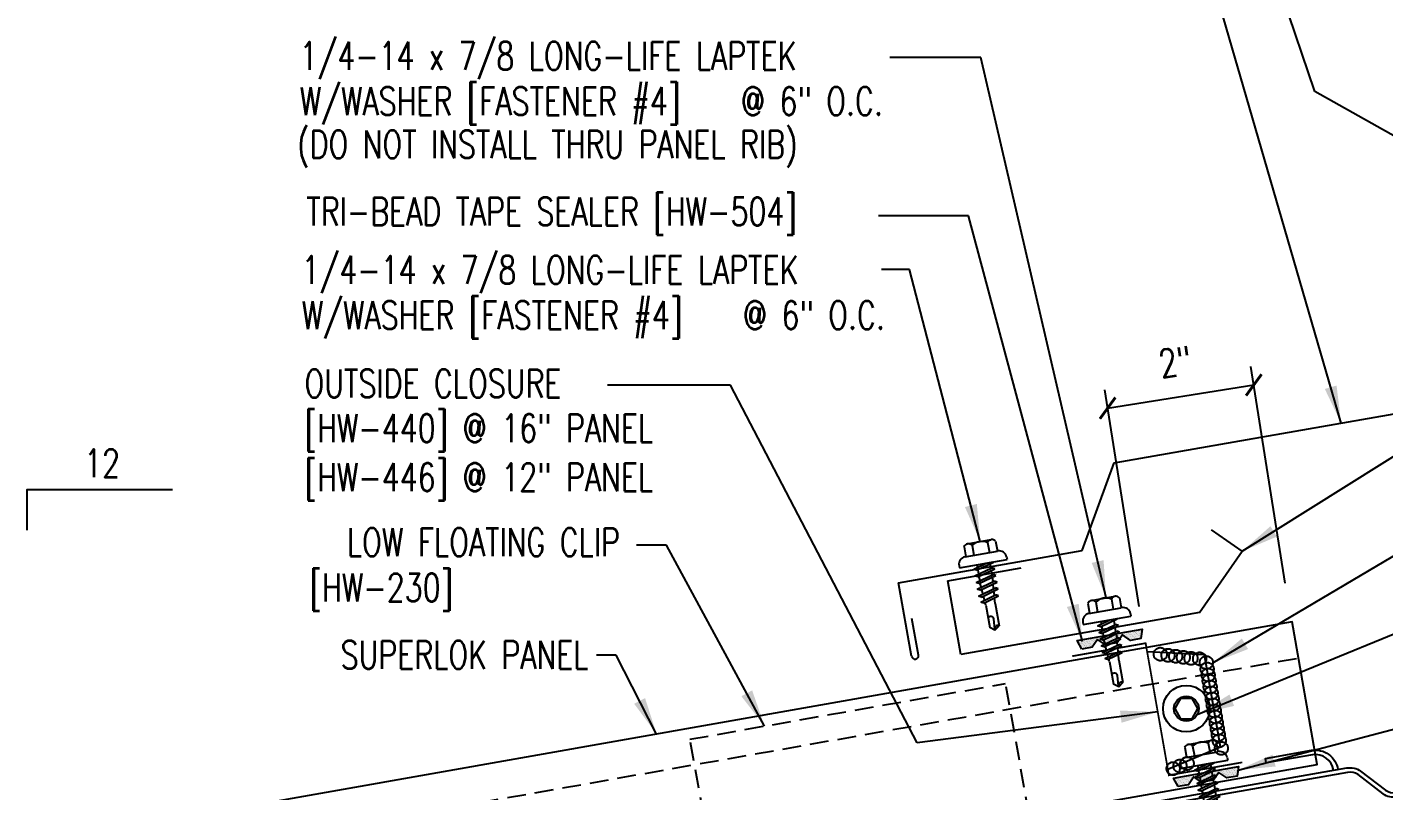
# Model space of a CAD drawing. Header units: inches. Extents: x 1.7 to 41.1, y 8.6 to 41.6.
# Drawn here: x 9.58 to 27.78, y 17.92 to 28.16 of the extents above; entities that cross this region are included whole.
import ezdxf
from ezdxf.enums import TextEntityAlignment as Align

# ---------------------------------------------------------------- set-up
doc = ezdxf.new("R2010")
doc.units = ezdxf.units.IN
doc.header["$MEASUREMENT"] = 0
for name, pattern in [('CENTER2', [1.125, 0.75, -0.125, 0.125, -0.125]), ('DASH2', [0.1875, 0.125, -0.0625]), ('HIDDEN', [0.375, 0.25, -0.125])]:
    doc.linetypes.add(name, pattern=pattern)
for name, color, linetype in [('clip', 5, 'Continuous'), ('CLO', 3, 'Continuous'), ('DIM', 2, 'Continuous'), ('FASTENER', 9, 'Continuous'), ('MARK', 1, 'Continuous'), ('PANEL', 11, 'Continuous'), ('SEALANT', 253, 'CENTER2'), ('STLA', 10, 'Continuous'), ('TAPE', 8, 'Continuous'), ('TEXT', 2, 'Continuous'), ('TRIM', 6, 'Continuous')]:
    doc.layers.add(name, color=color, linetype=linetype)
doc.styles.add('TEXT', font='SIMPLEX', dxfattribs={"width": 0.75, "height": 6})
doc.styles.add('TEXT1', font='ROMANS.shx', dxfattribs={"width": 0.75, "height": 0.375})
doc.dimstyles.new('DETAIL', dxfattribs={"dimscale": 4, "dimtxt": 0.375, "dimasz": 0.0625, "dimexe": 0.0625, "dimexo": 0.125, "dimgap": 0.0625, "dimtad": 1, "dimdec": 4, "dimzin": 3, "dimdsep": 46, "dimlunit": 4, "dimtxsty": 'TEXT1', "dimblk": 'ARCHTICK', "dimcen": 0.0625, "dimclrd": 7, "dimclre": 7, "dimclrt": 2, "dimadec": 0, "dimazin": 0, "dimtfac": 0.59375, "dimtdec": 4, "dimtmove": 0, "dimatfit": 3, "dimfxl": 0, "dimfrac": 2, "dimtolj": 1, "dimtzin": 3, "dimarcsym": 0})
doc.dimstyles.new('DETAIL$7', dxfattribs={"dimscale": 4, "dimtxt": 6, "dimasz": 0.125, "dimexe": 0.0625, "dimexo": 0.125, "dimgap": 0.0625, "dimtad": 1, "dimdec": 5, "dimzin": 3, "dimdsep": 46, "dimlunit": 4, "dimtxsty": 'TEXT', "dimblk": 'ARCHTICK', "dimcen": 0.0625, "dimclrd": 7, "dimclre": 7, "dimclrt": 2, "dimadec": 0, "dimazin": 0, "dimtfac": 0.666667, "dimtdec": 5, "dimtmove": 0, "dimatfit": 3, "dimfxl": 0, "dimfrac": 2, "dimtolj": 1, "dimtzin": 3, "dimarcsym": 0})

# ---------------------------------------------------------------- blocks, each defined once
blk = doc.blocks.new('MB_DW4')
at = {"layer": 'FASTENER'}
for p, q in [((-0.217, 0.305), (-0.217, 0.171)), ((-0.163, 0.337), (0.159, 0.337)), ((-0.108, 0.305), (-0.108, 0.171)), ((0.105, 0.305), (0.105, 0.171)), ((0.214, 0.305), (0.214, 0.171)), ((-0.326, 0.071), (-0.326, 0.037)), ((-0.326, 0.037), (0.322, 0.037)), ((-0.226, 0.171), (0.214, 0.171)), ((-0.141, -0.014), (0.037, 0.037)), ((-0.105, -0.034), (0.137, 0.035)), ((-0.088, 0.037), (-0.088, 0.001)), ((-0.088, 0.037), (0.085, 0.037)), ((0.085, 0.037), (0.134, 0.037)), ((0.085, 0.02), (0.085, -0.041)), ((0.137, 0.035), (0.134, 0.037)), ((0.322, 0.071), (0.322, 0.037)), ((-0.105, -0.034), (-0.141, -0.014)), ((-0.141, -0.105), (0.102, -0.036)), ((-0.105, -0.125), (-0.141, -0.105)), ((-0.141, -0.196), (0.102, -0.127)), ((-0.105, -0.125), (0.137, -0.056)), ((-0.105, -0.216), (0.137, -0.147)), ((-0.088, -0.029), (-0.088, -0.09)), ((-0.088, -0.12), (-0.088, -0.181)), ((0.085, -0.071), (0.085, -0.131)), ((0.085, -0.162), (0.085, -0.211)), ((0.137, -0.056), (0.102, -0.036)), ((0.137, -0.147), (0.102, -0.127)), ((-0.105, -0.216), (-0.141, -0.196)), ((-0.141, -0.287), (0.102, -0.217)), ((-0.105, -0.307), (-0.141, -0.287)), ((-0.141, -0.378), (0.102, -0.308)), ((-0.105, -0.307), (0.137, -0.238)), ((-0.105, -0.398), (0.137, -0.328)), ((-0.084, -0.27), (-0.088, -0.211)), ((-0.078, -0.36), (-0.082, -0.3)), ((0.071, -0.408), (0.075, -0.346)), ((0.077, -0.315), (0.082, -0.253)), ((0.084, -0.223), (0.085, -0.211)), ((0.137, -0.238), (0.102, -0.217)), ((0.137, -0.328), (0.102, -0.308)), ((-0.105, -0.398), (-0.141, -0.378)), ((-0.122, -0.463), (0.089, -0.403)), ((-0.086, -0.483), (-0.122, -0.463)), ((-0.086, -0.483), (0.124, -0.423)), ((-0.071, -0.449), (-0.075, -0.389)), ((-0.066, -0.516), (-0.069, -0.478)), ((-0.066, -0.516), (-0.066, -0.82)), ((0.063, -0.515), (0.068, -0.439)), ((0.063, -0.516), (0.063, -0.82)), ((0.124, -0.423), (0.089, -0.403)), ((-0.003, -0.854), (0.009, -0.714)), ((-0.002, -0.866), (-0.066, -0.82)), ((-0.002, -0.866), (0.063, -0.82))]:
    blk.add_line(p, q, dxfattribs=at)
for centre, radius, start, end in [((-0.163, 0.274), 0.0628, 29.8754, 150.1246), ((-0.002, 0.141), 0.196, 56.9974, 123.0026), ((0.159, 0.274), 0.0628, 29.8754, 150.1246), ((-0.226, 0.071), 0.1, 90, 180), ((0.222, 0.071), 0.1, 0, 90), ((0.073, -0.516), 0.01, 175.9484, 180), ((-0.036, -0.723), 0.0461, 11.1445, 130.906), ((0.039, -0.855), 0.0422, 55.4585, 194.8454)]:
    blk.add_arc(centre, radius, start, end, dxfattribs=at)
blk = doc.blocks.new('*X2')
at = {"color": 0}
for p, q in [((-0.434, 0.135), (-0.434, 0.135)), ((-0.434, 0.123), (-0.434, 0.123)), ((-0.422, 0.141), (-0.422, 0.141)), ((-0.422, 0.129), (-0.422, 0.129)), ((-0.422, 0.117), (-0.422, 0.117)), ((-0.422, 0.105), (-0.422, 0.105)), ((-0.422, 0.094), (-0.422, 0.094)), ((-0.422, 0.082), (-0.422, 0.082)), ((-0.41, 0.135), (-0.41, 0.135)), ((-0.41, 0.123), (-0.41, 0.123)), ((-0.41, 0.111), (-0.41, 0.111)), ((-0.41, 0.1), (-0.41, 0.1)), ((-0.41, 0.088), (-0.41, 0.088)), ((-0.41, 0.076), (-0.41, 0.076)), ((-0.41, 0.064), (-0.41, 0.064)), ((-0.41, 0.053), (-0.41, 0.053)), ((-0.41, 0.041), (-0.41, 0.041)), ((-0.398, 0.141), (-0.398, 0.141)), ((-0.398, 0.129), (-0.398, 0.129)), ((-0.398, 0.117), (-0.398, 0.117)), ((-0.398, 0.105), (-0.398, 0.105)), ((-0.398, 0.094), (-0.398, 0.094)), ((-0.398, 0.082), (-0.398, 0.082)), ((-0.398, 0.07), (-0.398, 0.07)), ((-0.398, 0.059), (-0.398, 0.059)), ((-0.398, 0.047), (-0.398, 0.047)), ((-0.398, 0.035), (-0.398, 0.035)), ((-0.398, 0.023), (-0.398, 0.023)), ((-0.387, 0.135), (-0.387, 0.135)), ((-0.387, 0.123), (-0.387, 0.123)), ((-0.387, 0.111), (-0.387, 0.111)), ((-0.387, 0.1), (-0.387, 0.1)), ((-0.387, 0.088), (-0.387, 0.088)), ((-0.387, 0.076), (-0.387, 0.076)), ((-0.387, 0.064), (-0.387, 0.064)), ((-0.387, 0.053), (-0.387, 0.053)), ((-0.387, 0.041), (-0.387, 0.041)), ((-0.387, 0.029), (-0.387, 0.029)), ((-0.375, 0.141), (-0.375, 0.141)), ((-0.375, 0.129), (-0.375, 0.129)), ((-0.375, 0.117), (-0.375, 0.117)), ((-0.375, 0.105), (-0.375, 0.105)), ((-0.375, 0.094), (-0.375, 0.094)), ((-0.375, 0.082), (-0.375, 0.082)), ((-0.375, 0.07), (-0.375, 0.07)), ((-0.375, 0.059), (-0.375, 0.059)), ((-0.375, 0.047), (-0.375, 0.047)), ((-0.375, 0.035), (-0.375, 0.035)), ((-0.375, 0.023), (-0.375, 0.023)), ((-0.363, 0.135), (-0.363, 0.135)), ((-0.363, 0.123), (-0.363, 0.123)), ((-0.363, 0.111), (-0.363, 0.111)), ((-0.363, 0.1), (-0.363, 0.1)), ((-0.363, 0.088), (-0.363, 0.088)), ((-0.363, 0.076), (-0.363, 0.076)), ((-0.363, 0.064), (-0.363, 0.064)), ((-0.363, 0.053), (-0.363, 0.053)), ((-0.363, 0.041), (-0.363, 0.041)), ((-0.363, 0.029), (-0.363, 0.029)), ((-0.352, 0.141), (-0.352, 0.141)), ((-0.352, 0.129), (-0.352, 0.129)), ((-0.352, 0.117), (-0.352, 0.117)), ((-0.352, 0.105), (-0.352, 0.105)), ((-0.352, 0.094), (-0.352, 0.094)), ((-0.352, 0.082), (-0.352, 0.082)), ((-0.352, 0.07), (-0.352, 0.07)), ((-0.352, 0.059), (-0.352, 0.059)), ((-0.352, 0.047), (-0.352, 0.047)), ((-0.352, 0.035), (-0.352, 0.035)), ((-0.352, 0.023), (-0.352, 0.023)), ((-0.34, 0.135), (-0.34, 0.135)), ((-0.34, 0.123), (-0.34, 0.123)), ((-0.34, 0.111), (-0.34, 0.111)), ((-0.34, 0.1), (-0.34, 0.1)), ((-0.34, 0.088), (-0.34, 0.088)), ((-0.34, 0.076), (-0.34, 0.076)), ((-0.34, 0.064), (-0.34, 0.064)), ((-0.34, 0.053), (-0.34, 0.053)), ((-0.34, 0.041), (-0.34, 0.041)), ((-0.34, 0.029), (-0.34, 0.029)), ((-0.328, 0.141), (-0.328, 0.141)), ((-0.328, 0.129), (-0.328, 0.129)), ((-0.328, 0.117), (-0.328, 0.117)), ((-0.328, 0.105), (-0.328, 0.105)), ((-0.328, 0.094), (-0.328, 0.094)), ((-0.328, 0.082), (-0.328, 0.082)), ((-0.328, 0.07), (-0.328, 0.07)), ((-0.328, 0.059), (-0.328, 0.059)), ((-0.328, 0.047), (-0.328, 0.047)), ((-0.328, 0.035), (-0.328, 0.035)), ((-0.328, 0.023), (-0.328, 0.023)), ((-0.316, 0.135), (-0.316, 0.135)), ((-0.316, 0.123), (-0.316, 0.123)), ((-0.316, 0.111), (-0.316, 0.111)), ((-0.316, 0.1), (-0.316, 0.1)), ((-0.316, 0.088), (-0.316, 0.088)), ((-0.316, 0.076), (-0.316, 0.076)), ((-0.316, 0.064), (-0.316, 0.064)), ((-0.316, 0.053), (-0.316, 0.053)), ((-0.316, 0.041), (-0.316, 0.041)), ((-0.316, 0.029), (-0.316, 0.029)), ((-0.305, 0.141), (-0.305, 0.141)), ((-0.305, 0.129), (-0.305, 0.129)), ((-0.305, 0.117), (-0.305, 0.117)), ((-0.305, 0.105), (-0.305, 0.105)), ((-0.305, 0.094), (-0.305, 0.094)), ((-0.305, 0.082), (-0.305, 0.082)), ((-0.305, 0.07), (-0.305, 0.07)), ((-0.305, 0.059), (-0.305, 0.059)), ((-0.305, 0.047), (-0.305, 0.047)), ((-0.305, 0.035), (-0.305, 0.035)), ((-0.305, 0.023), (-0.305, 0.023)), ((-0.293, 0.135), (-0.293, 0.135)), ((-0.293, 0.123), (-0.293, 0.123)), ((-0.293, 0.111), (-0.293, 0.111)), ((-0.293, 0.1), (-0.293, 0.1)), ((-0.293, 0.088), (-0.293, 0.088)), ((-0.293, 0.076), (-0.293, 0.076)), ((-0.293, 0.064), (-0.293, 0.064)), ((-0.293, 0.053), (-0.293, 0.053)), ((-0.293, 0.041), (-0.293, 0.041)), ((-0.293, 0.029), (-0.293, 0.029)), ((-0.281, 0.141), (-0.281, 0.141)), ((-0.281, 0.129), (-0.281, 0.129)), ((-0.281, 0.117), (-0.281, 0.117)), ((-0.281, 0.105), (-0.281, 0.105)), ((-0.281, 0.094), (-0.281, 0.094)), ((-0.281, 0.082), (-0.281, 0.082)), ((-0.281, 0.07), (-0.281, 0.07)), ((-0.281, 0.059), (-0.281, 0.059)), ((-0.281, 0.047), (-0.281, 0.047)), ((-0.281, 0.035), (-0.281, 0.035)), ((-0.281, 0.023), (-0.281, 0.023)), ((-0.27, 0.135), (-0.27, 0.135)), ((-0.27, 0.123), (-0.27, 0.123)), ((-0.27, 0.111), (-0.27, 0.111)), ((-0.27, 0.1), (-0.27, 0.1)), ((-0.27, 0.088), (-0.27, 0.088)), ((-0.27, 0.076), (-0.27, 0.076)), ((-0.27, 0.064), (-0.27, 0.064)), ((-0.27, 0.053), (-0.27, 0.053)), ((-0.27, 0.041), (-0.27, 0.041)), ((-0.27, 0.029), (-0.27, 0.029)), ((-0.258, 0.141), (-0.258, 0.141)), ((-0.258, 0.129), (-0.258, 0.129)), ((-0.258, 0.117), (-0.258, 0.117)), ((-0.258, 0.105), (-0.258, 0.105)), ((-0.258, 0.094), (-0.258, 0.094)), ((-0.258, 0.082), (-0.258, 0.082)), ((-0.258, 0.07), (-0.258, 0.07)), ((-0.258, 0.059), (-0.258, 0.059)), ((-0.258, 0.047), (-0.258, 0.047)), ((-0.258, 0.035), (-0.258, 0.035)), ((-0.258, 0.023), (-0.258, 0.023)), ((-0.246, 0.135), (-0.246, 0.135)), ((-0.246, 0.123), (-0.246, 0.123)), ((-0.246, 0.111), (-0.246, 0.111)), ((-0.246, 0.1), (-0.246, 0.1)), ((-0.246, 0.088), (-0.246, 0.088)), ((-0.246, 0.076), (-0.246, 0.076)), ((-0.246, 0.064), (-0.246, 0.064)), ((-0.246, 0.053), (-0.246, 0.053)), ((-0.246, 0.041), (-0.246, 0.041)), ((-0.234, 0.141), (-0.234, 0.141)), ((-0.234, 0.129), (-0.234, 0.129)), ((-0.234, 0.117), (-0.234, 0.117)), ((-0.234, 0.105), (-0.234, 0.105)), ((-0.234, 0.094), (-0.234, 0.094)), ((-0.234, 0.082), (-0.234, 0.082)), ((-0.234, 0.07), (-0.234, 0.07)), ((-0.234, 0.059), (-0.234, 0.059)), ((-0.234, 0.047), (-0.234, 0.047)), ((-0.223, 0.135), (-0.223, 0.135)), ((-0.223, 0.123), (-0.223, 0.123)), ((-0.223, 0.111), (-0.223, 0.111)), ((-0.223, 0.1), (-0.223, 0.1)), ((-0.223, 0.088), (-0.223, 0.088)), ((-0.223, 0.076), (-0.223, 0.076)), ((-0.223, 0.064), (-0.223, 0.064)), ((-0.211, 0.141), (-0.211, 0.141)), ((-0.211, 0.129), (-0.211, 0.129)), ((-0.211, 0.117), (-0.211, 0.117)), ((-0.211, 0.105), (-0.211, 0.105)), ((-0.211, 0.094), (-0.211, 0.094)), ((-0.211, 0.082), (-0.211, 0.082)), ((-0.211, 0.07), (-0.211, 0.07)), ((-0.199, 0.135), (-0.199, 0.135)), ((-0.199, 0.123), (-0.199, 0.123)), ((-0.199, 0.111), (-0.199, 0.111)), ((-0.199, 0.1), (-0.199, 0.1)), ((-0.199, 0.088), (-0.199, 0.088)), ((-0.188, 0.141), (-0.188, 0.141)), ((-0.188, 0.129), (-0.188, 0.129)), ((-0.188, 0.117), (-0.188, 0.117)), ((-0.188, 0.105), (-0.188, 0.105)), ((-0.188, 0.094), (-0.188, 0.094)), ((-0.176, 0.135), (-0.176, 0.135)), ((-0.176, 0.123), (-0.176, 0.123)), ((-0.176, 0.111), (-0.176, 0.111)), ((-0.164, 0.141), (-0.164, 0.141)), ((-0.164, 0.129), (-0.164, 0.129)), ((-0.164, 0.117), (-0.164, 0.117)), ((-0.164, 0.105), (-0.164, 0.105)), ((-0.152, 0.135), (-0.152, 0.135)), ((-0.152, 0.123), (-0.152, 0.123)), ((-0.152, 0.111), (-0.152, 0.111)), ((-0.152, 0.1), (-0.152, 0.1)), ((-0.141, 0.141), (-0.141, 0.141)), ((-0.141, 0.129), (-0.141, 0.129)), ((-0.141, 0.117), (-0.141, 0.117)), ((-0.141, 0.105), (-0.141, 0.105)), ((-0.141, 0.094), (-0.141, 0.094)), ((-0.141, 0.082), (-0.141, 0.082)), ((-0.129, 0.135), (-0.129, 0.135)), ((-0.129, 0.123), (-0.129, 0.123)), ((-0.129, 0.111), (-0.129, 0.111)), ((-0.129, 0.1), (-0.129, 0.1)), ((-0.129, 0.088), (-0.129, 0.088)), ((-0.129, 0.076), (-0.129, 0.076)), ((-0.117, 0.141), (-0.117, 0.141)), ((-0.117, 0.129), (-0.117, 0.129)), ((-0.117, 0.117), (-0.117, 0.117)), ((-0.117, 0.105), (-0.117, 0.105)), ((-0.117, 0.094), (-0.117, 0.094)), ((-0.117, 0.082), (-0.117, 0.082)), ((-0.117, 0.07), (-0.117, 0.07)), ((-0.117, 0.059), (-0.117, 0.059)), ((-0.105, 0.135), (-0.105, 0.135)), ((-0.105, 0.123), (-0.105, 0.123)), ((-0.105, 0.111), (-0.105, 0.111)), ((-0.105, 0.1), (-0.105, 0.1)), ((-0.105, 0.088), (-0.105, 0.088)), ((-0.105, 0.076), (-0.105, 0.076)), ((-0.105, 0.064), (-0.105, 0.064)), ((-0.105, 0.053), (-0.105, 0.053)), ((-0.094, 0.141), (-0.094, 0.141)), ((-0.094, 0.129), (-0.094, 0.129)), ((-0.094, 0.117), (-0.094, 0.117)), ((-0.094, 0.105), (-0.094, 0.105)), ((-0.094, 0.094), (-0.094, 0.094)), ((-0.094, 0.082), (-0.094, 0.082)), ((-0.094, 0.07), (-0.094, 0.07)), ((-0.094, 0.059), (-0.094, 0.059)), ((-0.094, 0.047), (-0.094, 0.047)), ((-0.094, 0.035), (-0.094, 0.035)), ((-0.082, 0.135), (-0.082, 0.135)), ((-0.082, 0.123), (-0.082, 0.123)), ((-0.082, 0.111), (-0.082, 0.111)), ((-0.082, 0.1), (-0.082, 0.1)), ((-0.082, 0.088), (-0.082, 0.088)), ((-0.082, 0.076), (-0.082, 0.076)), ((-0.082, 0.064), (-0.082, 0.064)), ((-0.082, 0.053), (-0.082, 0.053)), ((-0.082, 0.041), (-0.082, 0.041)), ((-0.082, 0.029), (-0.082, 0.029)), ((-0.07, 0.141), (-0.07, 0.141)), ((-0.07, 0.129), (-0.07, 0.129)), ((-0.07, 0.117), (-0.07, 0.117)), ((-0.07, 0.105), (-0.07, 0.105)), ((-0.07, 0.094), (-0.07, 0.094)), ((-0.07, 0.082), (-0.07, 0.082)), ((-0.07, 0.07), (-0.07, 0.07)), ((-0.07, 0.059), (-0.07, 0.059)), ((-0.07, 0.047), (-0.07, 0.047)), ((-0.07, 0.035), (-0.07, 0.035)), ((-0.07, 0.023), (-0.07, 0.023)), ((-0.059, 0.135), (-0.059, 0.135)), ((-0.059, 0.123), (-0.059, 0.123)), ((-0.059, 0.111), (-0.059, 0.111)), ((-0.059, 0.1), (-0.059, 0.1)), ((-0.059, 0.088), (-0.059, 0.088)), ((-0.059, 0.076), (-0.059, 0.076)), ((-0.059, 0.064), (-0.059, 0.064)), ((-0.059, 0.053), (-0.059, 0.053)), ((-0.059, 0.041), (-0.059, 0.041)), ((-0.059, 0.029), (-0.059, 0.029)), ((-0.047, 0.141), (-0.047, 0.141)), ((-0.047, 0.129), (-0.047, 0.129)), ((-0.047, 0.117), (-0.047, 0.117)), ((-0.047, 0.105), (-0.047, 0.105)), ((-0.047, 0.094), (-0.047, 0.094)), ((-0.047, 0.082), (-0.047, 0.082)), ((-0.047, 0.07), (-0.047, 0.07)), ((-0.047, 0.059), (-0.047, 0.059)), ((-0.047, 0.047), (-0.047, 0.047)), ((-0.047, 0.035), (-0.047, 0.035)), ((-0.047, 0.023), (-0.047, 0.023)), ((-0.035, 0.135), (-0.035, 0.135)), ((-0.035, 0.123), (-0.035, 0.123)), ((-0.035, 0.111), (-0.035, 0.111)), ((-0.035, 0.1), (-0.035, 0.1)), ((-0.035, 0.088), (-0.035, 0.088)), ((-0.035, 0.076), (-0.035, 0.076)), ((-0.035, 0.064), (-0.035, 0.064)), ((-0.035, 0.053), (-0.035, 0.053)), ((-0.035, 0.041), (-0.035, 0.041)), ((-0.035, 0.029), (-0.035, 0.029)), ((-0.023, 0.141), (-0.023, 0.141)), ((-0.023, 0.129), (-0.023, 0.129)), ((-0.023, 0.117), (-0.023, 0.117)), ((-0.023, 0.105), (-0.023, 0.105)), ((-0.023, 0.094), (-0.023, 0.094)), ((-0.023, 0.082), (-0.023, 0.082)), ((-0.023, 0.07), (-0.023, 0.07)), ((-0.023, 0.059), (-0.023, 0.059)), ((-0.023, 0.047), (-0.023, 0.047)), ((-0.023, 0.035), (-0.023, 0.035)), ((-0.023, 0.023), (-0.023, 0.023)), ((-0.012, 0.135), (-0.012, 0.135)), ((-0.012, 0.123), (-0.012, 0.123)), ((-0.012, 0.111), (-0.012, 0.111)), ((-0.012, 0.1), (-0.012, 0.1)), ((-0.012, 0.088), (-0.012, 0.088)), ((-0.012, 0.076), (-0.012, 0.076)), ((-0.012, 0.064), (-0.012, 0.064)), ((-0.012, 0.053), (-0.012, 0.053)), ((-0.012, 0.041), (-0.012, 0.041)), ((-0.012, 0.029), (-0.012, 0.029)), ((0, 0.141), (0, 0.141)), ((0, 0.129), (0, 0.129)), ((0, 0.117), (0, 0.117)), ((0, 0.105), (0, 0.105)), ((0, 0.094), (0, 0.094)), ((0, 0.082), (0, 0.082)), ((0, 0.07), (0, 0.07)), ((0, 0.059), (0, 0.059)), ((0, 0.047), (0, 0.047)), ((0, 0.035), (0, 0.035)), ((0, 0.023), (0, 0.023)), ((0.012, 0.135), (0.012, 0.135)), ((0.012, 0.123), (0.012, 0.123)), ((0.012, 0.111), (0.012, 0.111)), ((0.012, 0.1), (0.012, 0.1)), ((0.012, 0.088), (0.012, 0.088)), ((0.012, 0.076), (0.012, 0.076)), ((0.012, 0.064), (0.012, 0.064)), ((0.012, 0.053), (0.012, 0.053)), ((0.012, 0.041), (0.012, 0.041)), ((0.012, 0.029), (0.012, 0.029)), ((0.023, 0.141), (0.023, 0.141)), ((0.023, 0.129), (0.023, 0.129)), ((0.023, 0.117), (0.023, 0.117)), ((0.023, 0.105), (0.023, 0.105)), ((0.023, 0.094), (0.023, 0.094)), ((0.023, 0.082), (0.023, 0.082)), ((0.023, 0.07), (0.023, 0.07)), ((0.023, 0.059), (0.023, 0.059)), ((0.023, 0.047), (0.023, 0.047)), ((0.023, 0.035), (0.023, 0.035)), ((0.023, 0.023), (0.023, 0.023)), ((0.035, 0.135), (0.035, 0.135)), ((0.035, 0.123), (0.035, 0.123)), ((0.035, 0.111), (0.035, 0.111)), ((0.035, 0.1), (0.035, 0.1)), ((0.035, 0.088), (0.035, 0.088)), ((0.035, 0.076), (0.035, 0.076)), ((0.035, 0.064), (0.035, 0.064)), ((0.035, 0.053), (0.035, 0.053)), ((0.035, 0.041), (0.035, 0.041)), ((0.035, 0.029), (0.035, 0.029)), ((0.047, 0.141), (0.047, 0.141)), ((0.047, 0.129), (0.047, 0.129)), ((0.047, 0.117), (0.047, 0.117)), ((0.047, 0.105), (0.047, 0.105)), ((0.047, 0.094), (0.047, 0.094)), ((0.047, 0.082), (0.047, 0.082)), ((0.047, 0.07), (0.047, 0.07)), ((0.047, 0.059), (0.047, 0.059)), ((0.047, 0.047), (0.047, 0.047)), ((0.047, 0.035), (0.047, 0.035)), ((0.047, 0.023), (0.047, 0.023)), ((0.059, 0.135), (0.059, 0.135)), ((0.059, 0.123), (0.059, 0.123)), ((0.059, 0.111), (0.059, 0.111)), ((0.059, 0.1), (0.059, 0.1)), ((0.059, 0.088), (0.059, 0.088)), ((0.059, 0.076), (0.059, 0.076)), ((0.059, 0.064), (0.059, 0.064)), ((0.059, 0.053), (0.059, 0.053)), ((0.059, 0.041), (0.059, 0.041)), ((0.059, 0.029), (0.059, 0.029)), ((0.07, 0.141), (0.07, 0.141)), ((0.07, 0.129), (0.07, 0.129)), ((0.07, 0.117), (0.07, 0.117)), ((0.07, 0.105), (0.07, 0.105)), ((0.07, 0.094), (0.07, 0.094)), ((0.07, 0.082), (0.07, 0.082)), ((0.07, 0.07), (0.07, 0.07)), ((0.07, 0.059), (0.07, 0.059)), ((0.07, 0.047), (0.07, 0.047)), ((0.07, 0.035), (0.07, 0.035)), ((0.07, 0.023), (0.07, 0.023)), ((0.082, 0.135), (0.082, 0.135)), ((0.082, 0.123), (0.082, 0.123)), ((0.082, 0.111), (0.082, 0.111)), ((0.082, 0.1), (0.082, 0.1)), ((0.082, 0.088), (0.082, 0.088)), ((0.082, 0.076), (0.082, 0.076)), ((0.082, 0.064), (0.082, 0.064)), ((0.082, 0.053), (0.082, 0.053)), ((0.082, 0.041), (0.082, 0.041)), ((0.082, 0.029), (0.082, 0.029)), ((0.094, 0.141), (0.094, 0.141)), ((0.094, 0.129), (0.094, 0.129)), ((0.094, 0.117), (0.094, 0.117)), ((0.094, 0.105), (0.094, 0.105)), ((0.094, 0.094), (0.094, 0.094)), ((0.094, 0.082), (0.094, 0.082)), ((0.094, 0.07), (0.094, 0.07)), ((0.094, 0.059), (0.094, 0.059)), ((0.094, 0.047), (0.094, 0.047)), ((0.094, 0.035), (0.094, 0.035)), ((0.105, 0.135), (0.105, 0.135)), ((0.105, 0.123), (0.105, 0.123)), ((0.105, 0.111), (0.105, 0.111)), ((0.105, 0.1), (0.105, 0.1)), ((0.105, 0.088), (0.105, 0.088)), ((0.105, 0.076), (0.105, 0.076)), ((0.105, 0.064), (0.105, 0.064)), ((0.105, 0.053), (0.105, 0.053)), ((0.117, 0.141), (0.117, 0.141)), ((0.117, 0.129), (0.117, 0.129)), ((0.117, 0.117), (0.117, 0.117)), ((0.117, 0.105), (0.117, 0.105)), ((0.117, 0.094), (0.117, 0.094)), ((0.117, 0.082), (0.117, 0.082)), ((0.117, 0.07), (0.117, 0.07)), ((0.117, 0.059), (0.117, 0.059)), ((0.129, 0.135), (0.129, 0.135)), ((0.129, 0.123), (0.129, 0.123)), ((0.129, 0.111), (0.129, 0.111)), ((0.129, 0.1), (0.129, 0.1)), ((0.129, 0.088), (0.129, 0.088)), ((0.129, 0.076), (0.129, 0.076)), ((0.141, 0.141), (0.141, 0.141)), ((0.141, 0.129), (0.141, 0.129)), ((0.141, 0.117), (0.141, 0.117)), ((0.141, 0.105), (0.141, 0.105)), ((0.141, 0.094), (0.141, 0.094)), ((0.141, 0.082), (0.141, 0.082)), ((0.152, 0.135), (0.152, 0.135)), ((0.152, 0.123), (0.152, 0.123)), ((0.152, 0.111), (0.152, 0.111)), ((0.152, 0.1), (0.152, 0.1)), ((0.164, 0.141), (0.164, 0.141)), ((0.164, 0.129), (0.164, 0.129)), ((0.164, 0.117), (0.164, 0.117)), ((0.164, 0.105), (0.164, 0.105)), ((0.176, 0.135), (0.176, 0.135)), ((0.176, 0.123), (0.176, 0.123)), ((0.176, 0.111), (0.176, 0.111)), ((0.188, 0.141), (0.188, 0.141)), ((0.188, 0.129), (0.188, 0.129)), ((0.188, 0.117), (0.188, 0.117)), ((0.188, 0.105), (0.188, 0.105)), ((0.188, 0.094), (0.188, 0.094)), ((0.199, 0.135), (0.199, 0.135)), ((0.199, 0.123), (0.199, 0.123)), ((0.199, 0.111), (0.199, 0.111)), ((0.199, 0.1), (0.199, 0.1)), ((0.199, 0.088), (0.199, 0.088)), ((0.211, 0.141), (0.211, 0.141)), ((0.211, 0.129), (0.211, 0.129)), ((0.211, 0.117), (0.211, 0.117)), ((0.211, 0.105), (0.211, 0.105)), ((0.211, 0.094), (0.211, 0.094)), ((0.211, 0.082), (0.211, 0.082)), ((0.211, 0.07), (0.211, 0.07)), ((0.223, 0.135), (0.223, 0.135)), ((0.223, 0.123), (0.223, 0.123)), ((0.223, 0.111), (0.223, 0.111)), ((0.223, 0.1), (0.223, 0.1)), ((0.223, 0.088), (0.223, 0.088)), ((0.223, 0.076), (0.223, 0.076)), ((0.223, 0.064), (0.223, 0.064)), ((0.234, 0.141), (0.234, 0.141)), ((0.234, 0.129), (0.234, 0.129)), ((0.234, 0.117), (0.234, 0.117)), ((0.234, 0.105), (0.234, 0.105)), ((0.234, 0.094), (0.234, 0.094)), ((0.234, 0.082), (0.234, 0.082)), ((0.234, 0.07), (0.234, 0.07)), ((0.234, 0.059), (0.234, 0.059)), ((0.234, 0.047), (0.234, 0.047)), ((0.246, 0.135), (0.246, 0.135)), ((0.246, 0.123), (0.246, 0.123)), ((0.246, 0.111), (0.246, 0.111)), ((0.246, 0.1), (0.246, 0.1)), ((0.246, 0.088), (0.246, 0.088)), ((0.246, 0.076), (0.246, 0.076)), ((0.246, 0.064), (0.246, 0.064)), ((0.246, 0.053), (0.246, 0.053)), ((0.246, 0.041), (0.246, 0.041)), ((0.258, 0.141), (0.258, 0.141)), ((0.258, 0.129), (0.258, 0.129)), ((0.258, 0.117), (0.258, 0.117)), ((0.258, 0.105), (0.258, 0.105)), ((0.258, 0.094), (0.258, 0.094)), ((0.258, 0.082), (0.258, 0.082)), ((0.258, 0.07), (0.258, 0.07)), ((0.258, 0.059), (0.258, 0.059)), ((0.258, 0.047), (0.258, 0.047)), ((0.258, 0.035), (0.258, 0.035)), ((0.258, 0.023), (0.258, 0.023)), ((0.27, 0.135), (0.27, 0.135)), ((0.27, 0.123), (0.27, 0.123)), ((0.27, 0.111), (0.27, 0.111)), ((0.27, 0.1), (0.27, 0.1)), ((0.27, 0.088), (0.27, 0.088)), ((0.27, 0.076), (0.27, 0.076)), ((0.27, 0.064), (0.27, 0.064)), ((0.27, 0.053), (0.27, 0.053)), ((0.27, 0.041), (0.27, 0.041)), ((0.27, 0.029), (0.27, 0.029)), ((0.281, 0.141), (0.281, 0.141)), ((0.281, 0.129), (0.281, 0.129)), ((0.281, 0.117), (0.281, 0.117)), ((0.281, 0.105), (0.281, 0.105)), ((0.281, 0.094), (0.281, 0.094)), ((0.281, 0.082), (0.281, 0.082)), ((0.281, 0.07), (0.281, 0.07)), ((0.281, 0.059), (0.281, 0.059)), ((0.281, 0.047), (0.281, 0.047)), ((0.281, 0.035), (0.281, 0.035)), ((0.281, 0.023), (0.281, 0.023)), ((0.293, 0.135), (0.293, 0.135)), ((0.293, 0.123), (0.293, 0.123)), ((0.293, 0.111), (0.293, 0.111)), ((0.293, 0.1), (0.293, 0.1)), ((0.293, 0.088), (0.293, 0.088)), ((0.293, 0.076), (0.293, 0.076)), ((0.293, 0.064), (0.293, 0.064)), ((0.293, 0.053), (0.293, 0.053)), ((0.293, 0.041), (0.293, 0.041)), ((0.293, 0.029), (0.293, 0.029)), ((0.305, 0.141), (0.305, 0.141)), ((0.305, 0.129), (0.305, 0.129)), ((0.305, 0.117), (0.305, 0.117)), ((0.305, 0.105), (0.305, 0.105)), ((0.305, 0.094), (0.305, 0.094)), ((0.305, 0.082), (0.305, 0.082)), ((0.305, 0.07), (0.305, 0.07)), ((0.305, 0.059), (0.305, 0.059)), ((0.305, 0.047), (0.305, 0.047)), ((0.305, 0.035), (0.305, 0.035)), ((0.305, 0.023), (0.305, 0.023)), ((0.316, 0.135), (0.316, 0.135)), ((0.316, 0.123), (0.316, 0.123)), ((0.316, 0.111), (0.316, 0.111)), ((0.316, 0.1), (0.316, 0.1)), ((0.316, 0.088), (0.316, 0.088)), ((0.316, 0.076), (0.316, 0.076)), ((0.316, 0.064), (0.316, 0.064)), ((0.316, 0.053), (0.316, 0.053)), ((0.316, 0.041), (0.316, 0.041)), ((0.316, 0.029), (0.316, 0.029)), ((0.328, 0.141), (0.328, 0.141)), ((0.328, 0.129), (0.328, 0.129)), ((0.328, 0.117), (0.328, 0.117)), ((0.328, 0.105), (0.328, 0.105)), ((0.328, 0.094), (0.328, 0.094)), ((0.328, 0.082), (0.328, 0.082)), ((0.328, 0.07), (0.328, 0.07)), ((0.328, 0.059), (0.328, 0.059)), ((0.328, 0.047), (0.328, 0.047)), ((0.328, 0.035), (0.328, 0.035)), ((0.328, 0.023), (0.328, 0.023)), ((0.34, 0.135), (0.34, 0.135)), ((0.34, 0.123), (0.34, 0.123)), ((0.34, 0.111), (0.34, 0.111)), ((0.34, 0.1), (0.34, 0.1)), ((0.34, 0.088), (0.34, 0.088)), ((0.34, 0.076), (0.34, 0.076)), ((0.34, 0.064), (0.34, 0.064)), ((0.34, 0.053), (0.34, 0.053)), ((0.34, 0.041), (0.34, 0.041)), ((0.34, 0.029), (0.34, 0.029)), ((0.352, 0.141), (0.352, 0.141)), ((0.352, 0.129), (0.352, 0.129)), ((0.352, 0.117), (0.352, 0.117)), ((0.352, 0.105), (0.352, 0.105)), ((0.352, 0.094), (0.352, 0.094)), ((0.352, 0.082), (0.352, 0.082)), ((0.352, 0.07), (0.352, 0.07)), ((0.352, 0.059), (0.352, 0.059)), ((0.352, 0.047), (0.352, 0.047)), ((0.352, 0.035), (0.352, 0.035)), ((0.352, 0.023), (0.352, 0.023)), ((0.363, 0.135), (0.363, 0.135)), ((0.363, 0.123), (0.363, 0.123)), ((0.363, 0.111), (0.363, 0.111)), ((0.363, 0.1), (0.363, 0.1)), ((0.363, 0.088), (0.363, 0.088)), ((0.363, 0.076), (0.363, 0.076)), ((0.363, 0.064), (0.363, 0.064)), ((0.363, 0.053), (0.363, 0.053)), ((0.363, 0.041), (0.363, 0.041)), ((0.363, 0.029), (0.363, 0.029)), ((0.375, 0.141), (0.375, 0.141)), ((0.375, 0.129), (0.375, 0.129)), ((0.375, 0.117), (0.375, 0.117)), ((0.375, 0.105), (0.375, 0.105)), ((0.375, 0.094), (0.375, 0.094)), ((0.375, 0.082), (0.375, 0.082)), ((0.375, 0.07), (0.375, 0.07)), ((0.375, 0.059), (0.375, 0.059)), ((0.375, 0.047), (0.375, 0.047)), ((0.375, 0.035), (0.375, 0.035)), ((0.375, 0.023), (0.375, 0.023)), ((0.387, 0.135), (0.387, 0.135)), ((0.387, 0.123), (0.387, 0.123)), ((0.387, 0.111), (0.387, 0.111)), ((0.387, 0.1), (0.387, 0.1)), ((0.387, 0.088), (0.387, 0.088)), ((0.387, 0.076), (0.387, 0.076)), ((0.387, 0.064), (0.387, 0.064)), ((0.387, 0.053), (0.387, 0.053)), ((0.387, 0.041), (0.387, 0.041)), ((0.387, 0.029), (0.387, 0.029)), ((0.398, 0.141), (0.398, 0.141)), ((0.398, 0.129), (0.398, 0.129)), ((0.398, 0.117), (0.398, 0.117)), ((0.398, 0.105), (0.398, 0.105)), ((0.398, 0.094), (0.398, 0.094)), ((0.398, 0.082), (0.398, 0.082)), ((0.398, 0.07), (0.398, 0.07)), ((0.398, 0.059), (0.398, 0.059)), ((0.398, 0.047), (0.398, 0.047)), ((0.398, 0.035), (0.398, 0.035)), ((0.398, 0.023), (0.398, 0.023)), ((0.41, 0.135), (0.41, 0.135)), ((0.41, 0.123), (0.41, 0.123)), ((0.41, 0.111), (0.41, 0.111)), ((0.41, 0.1), (0.41, 0.1)), ((0.41, 0.088), (0.41, 0.088)), ((0.41, 0.076), (0.41, 0.076)), ((0.41, 0.064), (0.41, 0.064)), ((0.41, 0.053), (0.41, 0.053)), ((0.41, 0.041), (0.41, 0.041)), ((0.422, 0.141), (0.422, 0.141)), ((0.422, 0.129), (0.422, 0.129)), ((0.422, 0.117), (0.422, 0.117)), ((0.422, 0.105), (0.422, 0.105)), ((0.422, 0.094), (0.422, 0.094)), ((0.422, 0.082), (0.422, 0.082)), ((0.434, 0.135), (0.434, 0.135)), ((0.434, 0.123), (0.434, 0.123))]:
    blk.add_line(p, q, dxfattribs=at)
blk = doc.blocks.new('MB_DBTAP')
at = {"layer": 'TAPE', "color": 9}
blk.add_lwpolyline([(-0.403, 0.018), (-0.442, 0.141), (0.442, 0.141), (0.403, 0.018), (0.26, 0.018), (0.17, 0.109), (0.079, 0.018), (0, 0.018), (-0.079, 0.018), (-0.17, 0.109), (-0.26, 0.018)], close=True, dxfattribs=at)
at = {"layer": 'TAPE', "color": 251}
blk.add_blockref('*X2', (0, 0), dxfattribs=at)
blk = doc.blocks.new('_ArchTick')
at = {"color": 0, "linetype": 'ByBlock', "const_width": 0.15}
blk.add_lwpolyline([(-0.5, -0.5), (0.5, 0.5)], dxfattribs=at)
blk = doc.blocks.new('*D15')
at = {"layer": 'DEFPOINTS', "color": 0}
for p in [(26.035, 23.364), (26.535, 20.21), (24.574, 19.899)]:
    blk.add_point(p, dxfattribs=at)
at = {"layer": 'DIM', "color": 7, "lineweight": -2}
for p, q in [((26.457, 20.704), (25.996, 23.611)), ((24.496, 20.393), (24.035, 23.3)), ((24.074, 23.053), (26.035, 23.364))]:
    blk.add_line(p, q, dxfattribs=at)
at = {"layer": 'DIM', "color": 7, "lineweight": -2, "xscale": 0.25, "yscale": 0.25, "zscale": 0.25}
for p, rotation in [((26.035, 23.364), 8.999999999999899), ((24.074, 23.053), 188.9999999999999)]:
    blk.add_blockref('_ArchTick', p, dxfattribs=dict(at, rotation=rotation))
at = {"layer": 'DIM', "color": 2, "insert": (24.981, 23.676), "char_height": 0.375, "attachment_point": 5, "rotation": 9, "style": 'TEXT1'}
blk.add_mtext('\\A1;2"', dxfattribs=at)
blk = doc.blocks.new('MB_516W')
blk.add_lwpolyline([(-0.078, 0.135), (-0.156, 0), (-0.078, -0.135), (0.078, -0.135), (0.156, 0), (0.078, 0.135)], close=True)
for radius in [0.312, 0.166]:
    blk.add_circle((0, 0), radius)
blk = doc.blocks.new('A$C23AA14D5')
at = {"layer": 'CLO', "const_width": 0.0239}
blk.add_lwpolyline([(2.284, 0.187), (1.299, 0.014), (0.987, 1.785), (0.002, 1.611)], dxfattribs=at)
at = {"layer": 'CLO'}
blk.add_lwpolyline([(1.285, 0.094), (1.993, 0.397), (1.776, 1.628), (1.007, 1.67)], dxfattribs=at)
blk = doc.blocks.new('slopl1')
at = {"layer": 'MARK', "color": 6}
blk.add_lwpolyline([(0, 0), (0, 0.1368), (0.4871, 0.1368)], dxfattribs=at)
at = {"layer": 'MARK', "color": 2, "style": 'TEXT1', "width": 0.75}
blk.add_text('12', height=0.09375, dxfattribs=at).set_placement((0.1909, 0.1779))
blk.add_attdef('SLOPL1', text='', height=0.0938, dxfattribs=at).set_placement((-0.0549, 0.0243), align=Align.RIGHT)
blk = doc.blocks.new('FD-F4')
at = {"layer": 'TEXT', "style": 'TEXT1', "width": 0.75}
for s, p in [('1/4-14 x 7/8 LONG-LIFE LAPTEK', (0.0047, -0.0408)), ('W/WASHER [FASTENER #4]', (0.0047, -0.1926))]:
    blk.add_text(s, height=0.09375, dxfattribs=at).set_placement(p)
blk.add_attdef('(QUANTITY)', (1.4847, -0.1926), '', height=0.0938, dxfattribs=at)
at = {"layer": 'TEXT', "style": 'TEXT1', "flags": 1}
for tag, p in [('Color', (0.0624, -0.4349)), ('Calc', (0.0624, -0.4349)), ('Opt1', (0.0624, -0.4349)), ('Opt2', (0.0624, -0.4349)), ('Opt3', (0.0624, -0.4349)), ('Description', (0.0624, -0.4349)), ('Multiple', (0.0624, -0.4349)), ('Part', (0.0624, -0.4349)), ('Spare1', (0.0624, -0.6224)), ('Spare2', (0.0624, -0.6224)), ('Spare3', (0.0624, -0.6224)), ('Spare4', (0.0624, -0.6224)), ('Spare5', (0.0624, -0.6224)), ('Spare6', (0.0624, -0.6224)), ('Spare7', (0.0624, -0.6224)), ('Spare8', (0.0624, -0.6224)), ('Spare9', (0.0624, -0.6224)), ('Spare10', (0.0624, -0.6224))]:
    blk.add_attdef(tag, p, '', height=0.0938, dxfattribs=at)
blk = doc.blocks.new('A$C584F7AE8')
at = {"layer": 'TRIM'}
for p, q in [((3.057, 0.485), (2.647, 0.771)), ((2.483, -0.335), (3.057, 0.485)), ((-0.891, 0.086), (0.093, 0.26)), ((-0.718, -0.899), (-0.891, 0.086)), ((2.483, -0.335), (-0.718, -0.899))]:
    blk.add_line(p, q, dxfattribs=at)
blk = doc.blocks.new('fz7')
at = {"layer": 'FASTENER'}
for p, q in [((-0.215, 0.305), (-0.215, 0.171)), ((-0.161, 0.337), (0.161, 0.337)), ((-0.107, 0.305), (-0.107, 0.171)), ((0.107, 0.305), (0.107, 0.171)), ((0.215, 0.305), (0.215, 0.171)), ((-0.324, 0.071), (-0.324, 0.037)), ((-0.324, 0.037), (0.324, 0.037)), ((-0.224, 0.171), (0.215, 0.171)), ((-0.139, -0.016), (0.046, 0.037)), ((-0.104, -0.036), (0.139, 0.033)), ((-0.086, 0.037), (-0.086, -0.001)), ((-0.086, 0.037), (0.086, 0.037)), ((0.086, 0.037), (0.133, 0.037)), ((0.086, 0.018), (0.086, -0.042)), ((0.139, 0.033), (0.133, 0.037)), ((0.324, 0.071), (0.324, 0.037)), ((-0.104, -0.036), (-0.139, -0.016)), ((-0.139, -0.107), (0.104, -0.038)), ((-0.104, -0.127), (-0.139, -0.107)), ((-0.139, -0.198), (0.104, -0.128)), ((-0.104, -0.127), (0.139, -0.058)), ((-0.104, -0.218), (0.139, -0.149)), ((-0.086, -0.031), (-0.086, -0.092)), ((-0.086, -0.122), (-0.086, -0.183)), ((0.086, -0.073), (0.086, -0.133)), ((0.086, -0.164), (0.086, -0.224)), ((0.139, -0.058), (0.104, -0.038)), ((0.139, -0.149), (0.104, -0.128)), ((-0.104, -0.218), (-0.139, -0.198)), ((-0.139, -0.289), (0.104, -0.219)), ((-0.104, -0.309), (-0.139, -0.289)), ((-0.139, -0.38), (0.104, -0.31)), ((-0.104, -0.309), (0.139, -0.239)), ((-0.104, -0.4), (0.139, -0.33)), ((-0.086, -0.213), (-0.086, -0.274)), ((-0.086, -0.304), (-0.086, -0.364)), ((0.086, -0.255), (0.086, -0.315)), ((0.086, -0.345), (0.086, -0.406)), ((0.139, -0.239), (0.104, -0.219)), ((0.139, -0.33), (0.104, -0.31)), ((-0.104, -0.4), (-0.139, -0.38)), ((-0.139, -0.47), (0.104, -0.401)), ((-0.104, -0.491), (-0.139, -0.47)), ((-0.139, -0.561), (0.104, -0.492)), ((-0.104, -0.491), (0.139, -0.421)), ((-0.104, -0.581), (0.139, -0.512)), ((-0.086, -0.395), (-0.086, -0.455)), ((-0.086, -0.486), (-0.086, -0.546)), ((0.086, -0.436), (0.086, -0.497)), ((0.086, -0.527), (0.086, -0.588)), ((0.139, -0.421), (0.104, -0.401)), ((0.139, -0.512), (0.104, -0.492)), ((-0.104, -0.581), (-0.139, -0.561)), ((-0.139, -0.652), (0.104, -0.583)), ((-0.104, -0.672), (-0.139, -0.652)), ((-0.139, -0.743), (0.104, -0.674)), ((-0.104, -0.672), (0.139, -0.603)), ((-0.104, -0.763), (0.139, -0.694)), ((-0.086, -0.577), (-0.086, -0.637)), ((-0.086, -0.667), (-0.086, -0.728)), ((0.086, -0.618), (0.086, -0.679)), ((0.086, -0.709), (0.086, -0.77)), ((0.139, -0.603), (0.104, -0.583)), ((0.139, -0.694), (0.104, -0.674)), ((-0.104, -0.763), (-0.139, -0.743)), ((-0.139, -0.834), (0.104, -0.765)), ((-0.104, -0.854), (-0.139, -0.834)), ((-0.139, -0.925), (0.104, -0.856)), ((-0.104, -0.854), (0.139, -0.785)), ((-0.104, -0.945), (0.139, -0.876)), ((-0.086, -0.758), (-0.086, -0.819)), ((-0.086, -0.849), (-0.086, -0.91)), ((0.086, -0.8), (0.086, -0.861)), ((0.086, -0.891), (0.086, -1.232)), ((0.139, -0.785), (0.104, -0.765)), ((0.139, -0.876), (0.104, -0.856)), ((-0.104, -0.945), (-0.139, -0.925)), ((-0.086, -0.94), (-0.086, -1.232)), ((-0.002, -1.277), (0.014, -1.091)), ((0, -1.293), (-0.086, -1.232)), ((0, -1.293), (0.086, -1.232))]:
    blk.add_line(p, q, dxfattribs=at)
for centre, radius, start, end in [((-0.161, 0.274), 0.0628, 29.8754, 150.1246), ((0, 0.141), 0.196, 56.9974, 123.0026), ((0.161, 0.274), 0.0628, 29.8754, 150.1246), ((-0.224, 0.071), 0.1, 90, 180), ((0.224, 0.071), 0.1, 0, 90), ((-0.046, -1.102), 0.0615, 11.1445, 130.906), ((0.054, -1.278), 0.0563, 55.4585, 194.8454)]:
    blk.add_arc(centre, radius, start, end, dxfattribs=at)

msp = doc.modelspace()

# ---------------------------------------------------------------- linework, layer by layer
msp.add_line((19.0142, 23.36208), (17.36293, 23.36208))
at = {"layer": 'clip', "linetype": 'HIDDEN'}
for p, q in [((18.46919, 18.61246), (22.70387, 19.35914)), ((23.02256, 17.59445), (22.70387, 19.35914)), ((18.78779, 16.84835), (18.46919, 18.61246))]:
    msp.add_line(p, q, dxfattribs=at)
at = {"layer": 'PANEL', "color": 8, "linetype": 'DASH2', "ltscale": 2}
msp.add_line((11.22106, 16.98251), (26.63507, 19.70193), dxfattribs=at)
at = {"layer": 'PANEL'}
msp.add_lwpolyline([(11.39589, 15.537), (26.88663, 18.27524), (26.54975, 20.18576), (11.13575, 17.46634)], dxfattribs=at)
at = {"layer": 'SEALANT'}
for centre in [(24.78076, 19.75323), (24.88427, 19.73886), (24.98653, 19.72567), (25.09004, 19.7113), (25.19231, 19.69811), (25.30777, 19.69152), (25.39794, 19.64096), (25.40913, 19.55425), (25.42272, 19.47408), (25.43631, 19.39392), (25.4499, 19.31376), (25.46349, 19.2336), (25.47708, 19.15343), (25.49067, 19.07327), (25.50426, 18.99311), (25.51785, 18.91294), (25.53144, 18.83278), (25.54503, 18.75262), (25.55862, 18.67246), (25.57221, 18.59229), (25.59867, 18.49119), (24.9528, 18.219), (25.04462, 18.25322), (25.14111, 18.28744)]:
    msp.add_circle(centre, 0.08824, dxfattribs=at)
at = {"layer": 'STLA'}
for points in [[(27.10564, 18.19653, 0.40942619), (26.82079, 18.40565), (26.20263, 18.29665), (26.19224, 18.35554), (26.81041, 18.46454, -0.41451753), (27.16348, 18.20673)], [(23.05151, 17.48168), (27.28315, 18.22783, -0.19891237), (27.46793, 18.18687), (27.80395, 17.92844, 0.19891237), (27.94406, 17.89738), (28.35053, 17.96905), (28.36092, 17.91016), (27.95444, 17.83849, -0.19891237), (27.76965, 17.87945), (27.43363, 18.13788, 0.19891237), (27.29353, 18.16894), (23.0619, 17.42279)]]:
    msp.add_lwpolyline(points, format="xyb", dxfattribs=at)
at = {"layer": 'TRIM'}
for p, q in [((24.16051, 22.31751), (29.04787, 23.17688)), ((23.73243, 21.14309), (24.16051, 22.31751)), ((21.2702, 20.71015), (23.73243, 21.14309)), ((21.44338, 19.72526), (21.2702, 20.71015)), ((21.53571, 19.74149), (21.44913, 20.23394))]:
    msp.add_line(p, q, dxfattribs=at)
msp.add_arc((21.48933, 19.7346), 0.04689, 191.495892, 8.449485, dxfattribs=at)

# ---------------------------------------------------------------- block references
msp.add_blockref('A$C584F7AE8', (22.82153, 20.64945))
at = {"layer": 'FASTENER'}
for name, p, rotation in [('MB_DW4', (22.41389, 20.93038), 10), ('MB_DW4', (24.07476, 20.17094), 10), ('MB_DW4', (24.07476, 20.17094), 10), ('fz7', (25.37225, 18.23969), 9.999999999999977)]:
    msp.add_blockref(name, p, dxfattribs=dict(at, rotation=rotation))
msp.add_blockref('MB_516W', (25.12943, 19.02287), dxfattribs=at)
at = {"layer": 'MARK', "xscale": 4, "yscale": 4, "zscale": 4}
msp.add_blockref('slopl1', (9.57765, 21.41507), dxfattribs=at)
at = {"layer": 'TAPE', "rotation": 9.999999999999895}
for p in [(24.12569, 19.87456), (24.12569, 19.87456), (25.41882, 18.03061)]:
    msp.add_blockref('MB_DBTAP', p, dxfattribs=at)
at = {"layer": 'TEXT', "xscale": 4, "yscale": 4, "zscale": 4}
for p in [(13.21394, 27.75147), (13.24077, 24.88273)]:
    msp.add_blockref('FD-F4', p, dxfattribs=at).add_auto_attribs({'(QUANTITY)': '@ 6" O.C.'})
at = {"layer": 'TEXT'}
msp.add_blockref('A$C23AA14D5', (23.59687, 18.11572), dxfattribs=at)

# ---------------------------------------------------------------- texts
at = {"layer": 'TEXT', "style": 'TEXT1', "width": 0.75}
for s, p in [('(DO NOT INSTALL THRU PANEL RIB)', (13.19968, 26.40333)), ('TRI-BEAD TAPE SEALER [HW-504]', (13.32399, 25.50084)), ('OUTSIDE CLOSURE', (13.2988, 23.19751)), ('[HW-440] @ 16" PANEL', (13.2988, 22.59751)), ('[HW-446] @ 12" PANEL', (13.2988, 21.94047)), ('[HW-230]', (13.3654, 20.46091))]:
    msp.add_text(s, height=0.375, dxfattribs=at).set_placement(p)
for s, p in [('LOW FLOATING CLIP', (17.53058, 21.06805)), ('SUPERLOK PANEL', (17.10976, 19.55699))]:
    msp.add_text(s, height=0.375, dxfattribs=at).set_placement(p, align=Align.RIGHT)

# ---------------------------------------------------------------- dimensions: what is measured, and where the dimension line sits
at = {"layer": 'DIM'}
dim = msp.add_aligned_dim(p1=(24.57378, 19.89944), p2=(26.53498, 20.21007), distance=3.19332, dimstyle='DETAIL', dxfattribs=at)
dim.commit()
dim.dimension.update_dxf_attribs({"geometry": '*D15', "text_midpoint": (24.98081, 23.67615)})

# ---------------------------------------------------------------- leaders
for points in [[(28.75945, 26.22486), (26.85274, 27.29995), (26.07425, 29.60573)], [(27.2061, 22.85303), (25.49227, 28.75156), (25.2302, 28.75156)], [(24.0525, 20.50878), (22.37348, 27.75356), (21.15061, 27.75356)], [(25.87804, 21.13405), (34.14692, 26.31967), (34.46646, 26.31967)], [(23.73604, 19.92485), (22.20939, 25.63157), (20.99773, 25.63157)], [(22.36529, 21.26328), (21.41604, 24.91077), (21.041, 24.91077)], [(25.48613, 19.63788), (34.23309, 24.8204), (34.45946, 24.8204)], [(24.74621, 18.97929), (21.52048, 18.56684), (19.0142, 23.36208)], [(25.27695, 18.94673), (33.93758, 22.48692), (34.36975, 22.48692)], [(19.47095, 18.78909), (18.15551, 21.21386), (17.75169, 21.21386)], [(25.82338, 18.19923), (34.24483, 20.42074), (34.50208, 20.42074)], [(18.02348, 18.68151), (17.47851, 19.74197), (17.21721, 19.74197)]]:
    msp.add_leader(points, dimstyle='DETAIL$7')

doc.saveas('drawing.dxf')
